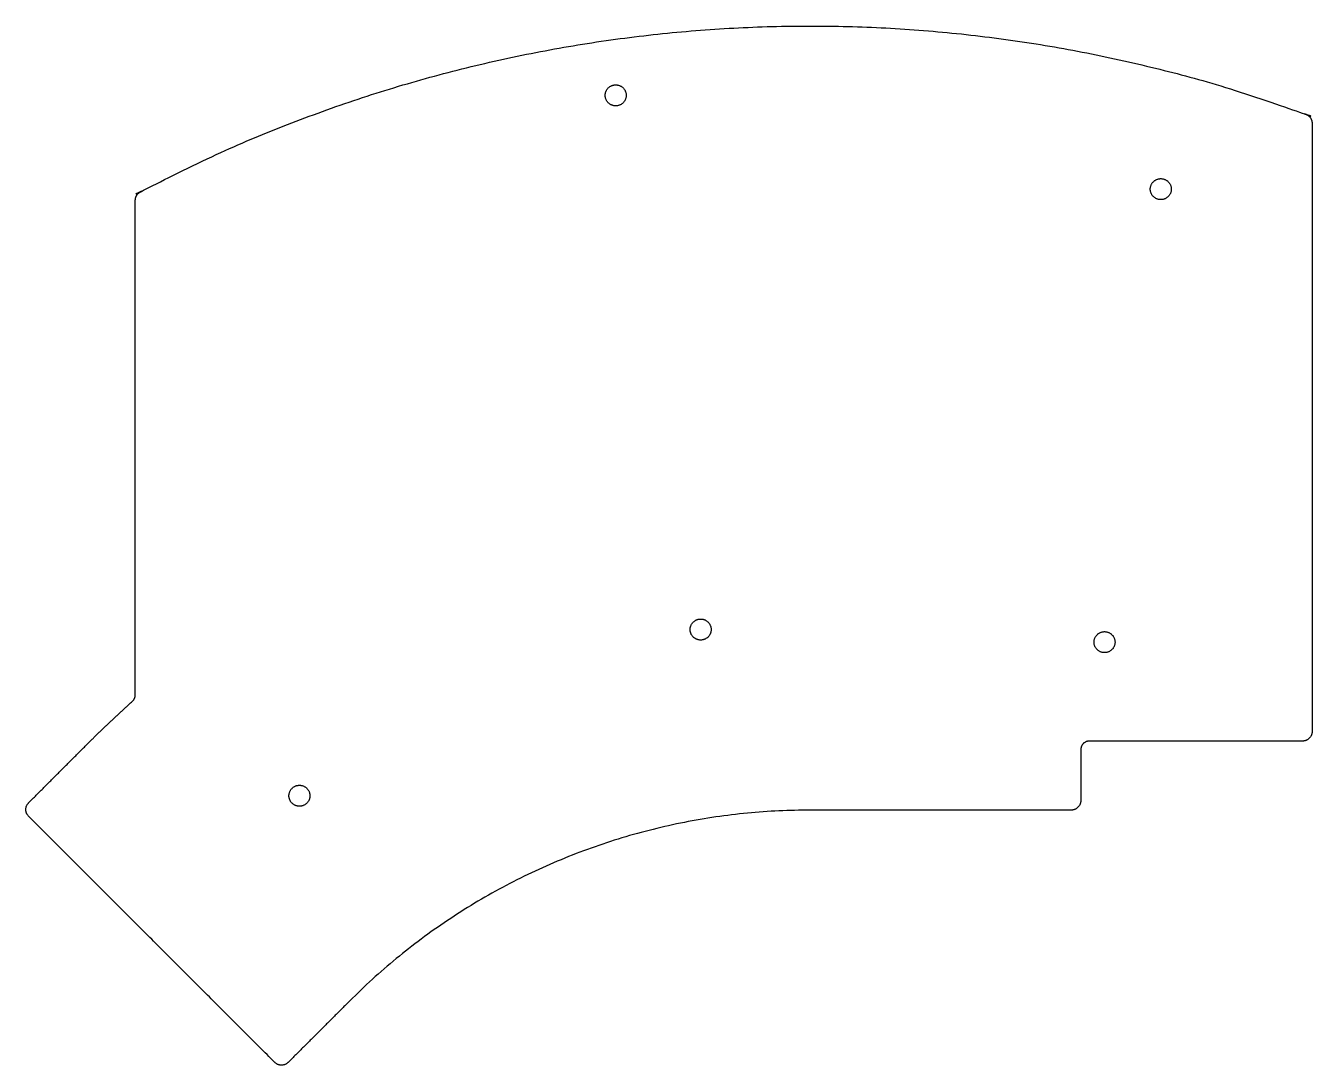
# Model space of a CAD drawing. Header units: millimetres. Extents: x -131 to 10, y -46 to 68.
import ezdxf

# ---------------------------------------------------------------- set-up
doc = ezdxf.new("R2010")
doc.units = ezdxf.units.MM
doc.header["$MEASUREMENT"] = 0
doc.layers.add('0.1mm kerf$Base', color=18, linetype='Continuous', true_color=0x000000)

msp = doc.modelspace()

# ---------------------------------------------------------------- linework, layer by layer
at = {"layer": '0.1mm kerf$Base'}
for points, weights, knots in [([(-119.28, 48.63), (-119.28, 49.26), (-118.71, 49.56), (-56.8, 82.22), (8.89, 58.04), (9.57, 57.79), (9.57, 57.06)], [1, 0.856329488443, 1, 0.913485505497, 1, 0.82017080256, 1], [238.310037, 238.310037, 238.310037, 239.395391, 239.395391, 371.058492, 371.058492, 372.276666, 372.276666, 372.276666]), ([(-65.53, 60.12), (-65.53, 61.27), (-66.68, 61.27), (-67.83, 61.27), (-67.83, 60.12), (-67.83, 58.97), (-66.68, 58.97), (-65.53, 58.97), (-65.53, 60.12)], [1, 0.707106781187, 1, 0.707106781187, 1, 0.707106781187, 1, 0.707106781187, 1], [0, 0, 0, 1.884956, 1.884956, 3.769911, 3.769911, 5.654867, 5.654867, 7.539822, 7.539822, 7.539822]), ([(-5.85, 49.85), (-5.85, 51), (-7, 51), (-8.15, 51), (-8.15, 49.85), (-8.15, 48.7), (-7, 48.7), (-5.85, 48.7), (-5.85, 49.85)], [1, 0.707106781187, 1, 0.707106781187, 1, 0.707106781187, 1, 0.707106781187, 1], [0, 0, 0, 1.884956, 1.884956, 3.769911, 3.769911, 5.654867, 5.654867, 7.539822, 7.539822, 7.539822]), ([(-56.23, 1.63), (-56.23, 2.78), (-57.38, 2.78), (-58.53, 2.78), (-58.53, 1.63), (-58.53, 0.48), (-57.38, 0.48), (-56.23, 0.48), (-56.23, 1.63)], [1, 0.707106781187, 1, 0.707106781187, 1, 0.707106781187, 1, 0.707106781187, 1], [0, 0, 0, 1.884956, 1.884956, 3.769911, 3.769911, 5.654867, 5.654867, 7.539822, 7.539822, 7.539822]), ([(-12.01, 0.25), (-12.01, 1.4), (-13.16, 1.4), (-14.31, 1.4), (-14.31, 0.25), (-14.31, -0.9), (-13.16, -0.9), (-12.01, -0.9), (-12.01, 0.25)], [1, 0.707106781187, 1, 0.707106781187, 1, 0.707106781187, 1, 0.707106781187, 1], [0, 0, 0, 1.884956, 1.884956, 3.769911, 3.769911, 5.654867, 5.654867, 7.539822, 7.539822, 7.539822]), ([(-124.23, -10.6), (-121.97, -8.35), (-119.59, -6.22), (-119.28, -5.94), (-119.28, -5.52)], [1, 0.999591221407, 1, 0.912560937705, 1], [176.951716, 176.951716, 176.951716, 183.325278, 183.325278, 184.167864, 184.167864, 184.167864]), ([(-100.16, -16.57), (-100.16, -15.42), (-101.31, -15.42), (-102.46, -15.42), (-102.46, -16.57), (-102.46, -17.72), (-101.31, -17.72), (-100.16, -17.72), (-100.16, -16.57)], [1, 0.707106781187, 1, 0.707106781187, 1, 0.707106781187, 1, 0.707106781187, 1], [0, 0, 0, 1.884956, 1.884956, 3.769911, 3.769911, 5.654867, 5.654867, 7.539822, 7.539822, 7.539822])]:
    msp.add_rational_spline(points, weights, degree=2, knots=knots, dxfattribs=at)
for points in [[(9.57, 57.06), (9.57, 23.77), (9.57, -9.53)], [(-119.28, -5.52), (-119.28, 21.56), (-119.28, 48.63)], [(-130.96, -17.34), (-127.6, -13.97), (-124.23, -10.6)], [(8.53, -10.58), (-3.14, -10.58), (-14.81, -10.58)], [(-15.76, -11.53), (-15.76, -14.31), (-15.76, -17.09)], [(-16.81, -18.14), (-31.1, -18.14), (-45.39, -18.14)], [(-104.02, -45.76), (-117.49, -32.29), (-130.96, -18.82)], [(-95.8, -39.03), (-99.17, -42.4), (-102.54, -45.76)]]:
    msp.add_open_spline(points, degree=2, dxfattribs=at)
for points, weights in [([(9.57, -9.53), (9.57, -10.58), (8.53, -10.58)], [1, 0.707106781187, 1]), ([(-14.81, -10.58), (-15.76, -10.58), (-15.76, -11.53)], [1, 0.707106781187, 1]), ([(-130.96, -18.82), (-131.71, -18.08), (-130.96, -17.34)], [1, 0.707106781187, 1]), ([(-45.39, -18.14), (-74.92, -18.14), (-95.8, -39.03)], [1, 0.923879532511, 1]), ([(-15.76, -17.09), (-15.76, -18.14), (-16.81, -18.14)], [1, 0.707106781187, 1]), ([(-102.54, -45.76), (-103.28, -46.51), (-104.02, -45.76)], [1, 0.707106781187, 1])]:
    msp.add_rational_spline(points, weights, degree=2, dxfattribs=at)

doc.saveas('drawing.dxf')
